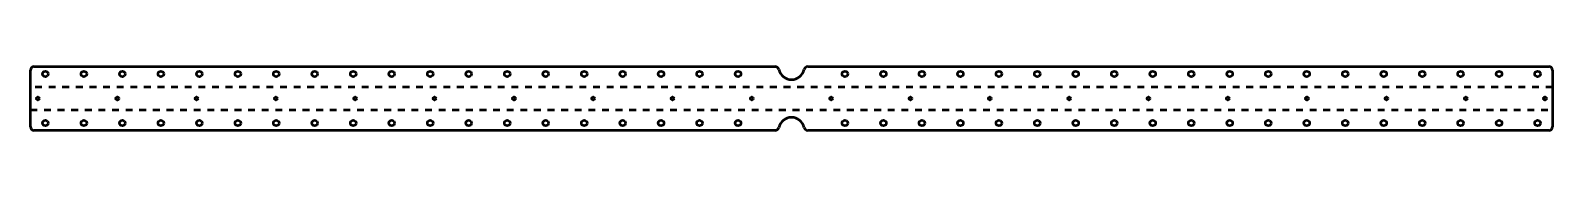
# Model space of a CAD drawing. Header units: inches. Extents: x 0 to 102, y -3 to 1.
import ezdxf

# ---------------------------------------------------------------- set-up
doc = ezdxf.new("R2010")
doc.units = ezdxf.units.IN
doc.header["$MEASUREMENT"] = 0
doc.linetypes.add('Dashed Space', pattern=[0.912, 0.456, -0.456])
doc.layers.add('IV_BEND_DOWN', color=131, linetype='Dashed Space', lineweight=50, true_color=0x80ffff)
doc.layers.add('IV_EXTERIOR_PROFILES', color=7, linetype='Continuous', lineweight=50)
doc.layers.add('IV_INTERIOR_PROFILES', color=7, linetype='Continuous', lineweight=50)

msp = doc.modelspace()

# ---------------------------------------------------------------- linework, layer by layer
at = {"layer": 'IV_BEND_DOWN'}
for p, q in [((102, -0.14), (0, -0.14)), ((0, -1.66), (102, -1.66))]:
    msp.add_line(p, q, dxfattribs=at)
at = {"layer": 'IV_EXTERIOR_PROFILES'}
for p, q in [((0.25, 1.25), (49.9, 1.25)), ((52.1, 1.25), (101.75, 1.25)), ((0, -2.8), (0, 1)), ((102, 1), (102, -2.8)), ((49.9, -3.05), (0.25, -3.05)), ((101.75, -3.05), (52.1, -3.05))]:
    msp.add_line(p, q, dxfattribs=at)
for centre, radius, start, end in [((0.25, 1), 0.25, 90, 180), ((49.9, 1), 0.25, 12.8396, 90), ((51, 1.25), 0.875, 192.8396, 347.1604), ((52.1, 1), 0.25, 90, 167.1604), ((101.75, 1), 0.25, 360, 90), ((0.25, -2.8), 0.25, 180, 270), ((49.9, -2.8), 0.25, 270, 347.1604), ((51, -3.05), 0.875, 12.8396, 167.1604), ((52.1, -2.8), 0.25, 192.8396, 270), ((101.75, -2.8), 0.25, 270, 0)]:
    msp.add_arc(centre, radius, start, end, dxfattribs=at)
at = {"layer": 'IV_INTERIOR_PROFILES'}
for centre, radius in [((1, 0.75), 0.19), ((3.58, 0.75), 0.19), ((6.16, 0.75), 0.19), ((8.74, 0.75), 0.19), ((11.32, 0.75), 0.19), ((13.9, 0.75), 0.19), ((16.47, 0.75), 0.19), ((19.05, 0.75), 0.19), ((21.63, 0.75), 0.19), ((24.21, 0.75), 0.19), ((26.79, 0.75), 0.19), ((29.37, 0.75), 0.19), ((31.95, 0.75), 0.19), ((34.53, 0.75), 0.19), ((37.11, 0.75), 0.19), ((39.69, 0.75), 0.19), ((42.26, 0.75), 0.19), ((44.84, 0.75), 0.19), ((47.42, 0.75), 0.19), ((54.58, 0.75), 0.19), ((57.16, 0.75), 0.19), ((59.74, 0.75), 0.19), ((62.32, 0.75), 0.19), ((64.9, 0.75), 0.19), ((67.47, 0.75), 0.19), ((70.05, 0.75), 0.19), ((72.63, 0.75), 0.19), ((75.21, 0.75), 0.19), ((77.79, 0.75), 0.19), ((80.37, 0.75), 0.19), ((82.95, 0.75), 0.19), ((85.53, 0.75), 0.19), ((88.11, 0.75), 0.19), ((90.69, 0.75), 0.19), ((93.27, 0.75), 0.19), ((95.84, 0.75), 0.19), ((98.42, 0.75), 0.19), ((101, 0.75), 0.19), ((0.5, -0.9), 0.102), ((5.82, -0.9), 0.102), ((11.13, -0.9), 0.102), ((16.45, -0.9), 0.102), ((21.76, -0.9), 0.102), ((27.08, -0.9), 0.102), ((32.4, -0.9), 0.102), ((37.71, -0.9), 0.102), ((43.03, -0.9), 0.102), ((48.34, -0.9), 0.102), ((53.66, -0.9), 0.102), ((58.97, -0.9), 0.102), ((64.29, -0.9), 0.102), ((69.61, -0.9), 0.102), ((74.92, -0.9), 0.102), ((80.24, -0.9), 0.102), ((85.55, -0.9), 0.102), ((90.87, -0.9), 0.102), ((96.19, -0.9), 0.102), ((101.5, -0.9), 0.102), ((1, -2.55), 0.19), ((3.58, -2.55), 0.19), ((6.16, -2.55), 0.19), ((8.74, -2.55), 0.19), ((11.32, -2.55), 0.19), ((13.9, -2.55), 0.19), ((16.47, -2.55), 0.19), ((19.05, -2.55), 0.19), ((21.63, -2.55), 0.19), ((24.21, -2.55), 0.19), ((26.79, -2.55), 0.19), ((29.37, -2.55), 0.19), ((31.95, -2.55), 0.19), ((34.53, -2.55), 0.19), ((37.11, -2.55), 0.19), ((39.69, -2.55), 0.19), ((42.26, -2.55), 0.19), ((44.84, -2.55), 0.19), ((47.42, -2.55), 0.19), ((54.58, -2.55), 0.19), ((57.16, -2.55), 0.19), ((59.74, -2.55), 0.19), ((62.32, -2.55), 0.19), ((64.9, -2.55), 0.19), ((67.47, -2.55), 0.19), ((70.05, -2.55), 0.19), ((72.63, -2.55), 0.19), ((75.21, -2.55), 0.19), ((77.79, -2.55), 0.19), ((80.37, -2.55), 0.19), ((82.95, -2.55), 0.19), ((85.53, -2.55), 0.19), ((88.11, -2.55), 0.19), ((90.69, -2.55), 0.19), ((93.27, -2.55), 0.19), ((95.84, -2.55), 0.19), ((98.42, -2.55), 0.19), ((101, -2.55), 0.19)]:
    msp.add_circle(centre, radius, dxfattribs=at)

doc.saveas('drawing.dxf')
